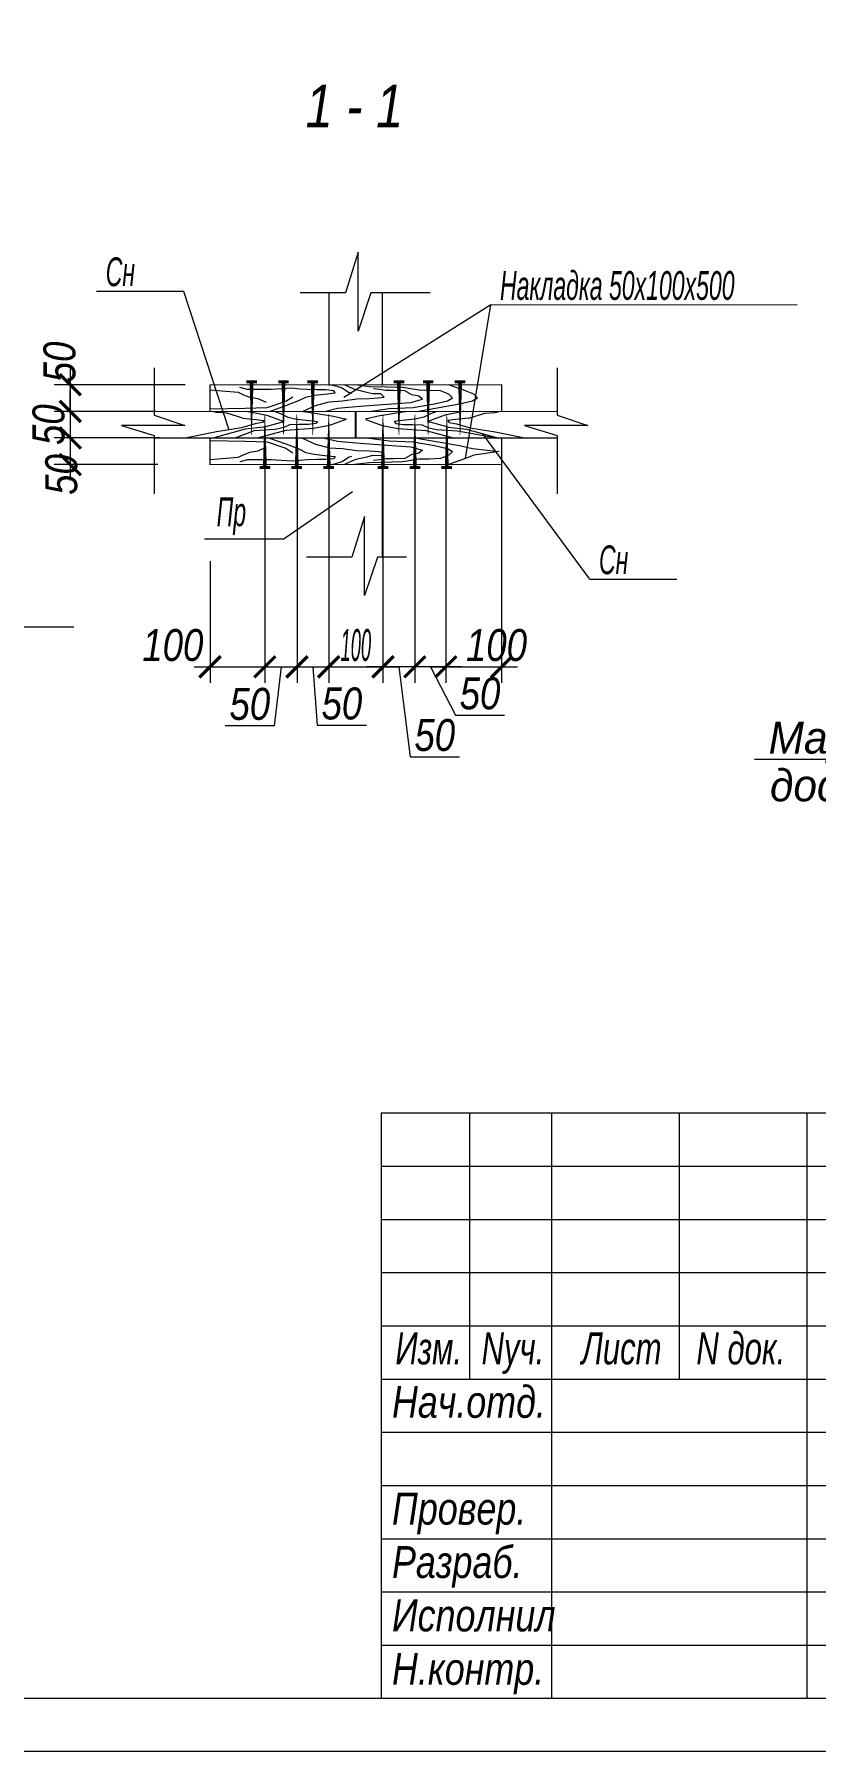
# Model space of a CAD drawing. Header units: millimetres. Extents: x 1582001 to 3303937, y 226471 to 491235.
# Drawn here: x 1601742 to 1609084, y 261555 to 277688 of the extents above; entities that cross this region are included whole.
import ezdxf

# ---------------------------------------------------------------- set-up
doc = ezdxf.new("R2010")
doc.units = ezdxf.units.MM
doc.linetypes.add('CONTI', pattern=[0])
doc.linetypes.add('gost5', pattern=[7, 5, -2, 0])
doc.layers.get('Defpoints').update_dxf_attribs({"color": 255, "lineweight": 30})
doc.layers.add('Rasmer', color=135, linetype='Continuous')
doc.layers.add('Spezifikazia', color=250, linetype='Continuous')
for name, color, linetype, lineweight in [('Размер', 84, 'Continuous', 20), ('Стропило', 30, 'Continuous', 30), ('Текст', 202, 'Continuous', 15), ('Тонкая', 6, 'Continuous', 15), ('тонко', 200, 'Continuous', 13), ('Штриховка', 252, 'Continuous', 15)]:
    doc.layers.add(name, color=color, linetype=linetype, lineweight=lineweight)
doc.styles.add('STYLE1', font='ARIALNI.TTF', dxfattribs={"height": 300})
doc.styles.add('таймс', font='ariali.ttf', dxfattribs={"width": 0.95, "height": 300})
doc.dimstyles.new('20', dxfattribs={"dimscale": 100, "dimtxt": 2.5, "dimasz": 2, "dimexe": 1.5, "dimexo": 0, "dimgap": 0.5, "dimtad": 1, "dimdec": 0, "dimlfac": 0.2, "dimzin": 0, "dimdsep": 46, "dimtxsty": 'STYLE1', "dimblk": 'ARCHTICK', "dimcen": -0.5, "dimdle": 1.5, "dimadec": 0, "dimazin": 0, "dimtm": 1e-09, "dimtfac": 1, "dimtdec": 0, "dimtix": 1, "dimtmove": 2, "dimatfit": 3, "dimldrblk": 'OPEN30', "dimfxl": 0, "dimtolj": 1, "dimtzin": 0, "dimlwd": 13, "dimlwe": 13, "dimarcsym": 0})

# ---------------------------------------------------------------- blocks, each defined once
blk = doc.blocks.new('_ArchTick')
at = {"color": 0, "linetype": 'ByBlock', "const_width": 0.15}
blk.add_lwpolyline([(-0.5, -0.5), (0.5, 0.5)], dxfattribs=at)
blk = doc.blocks.new('*D1878')
at = {"layer": 'Defpoints', "color": 0, "lineweight": -3, "transparency": 16777216}
for p in [(1603159, 274396), (1602080, 274146), (1602886, 274146)]:
    blk.add_point(p, dxfattribs=at)
at = {"layer": 'Размер', "color": 0, "lineweight": 13, "transparency": 16777216}
for p, q in [((1602080, 274546), (1602080, 273996)), ((1603159, 274396), (1601930, 274396)), ((1602886, 274146), (1601930, 274146))]:
    blk.add_line(p, q, dxfattribs=at)
at = {"layer": 'Размер', "color": 0, "lineweight": 13, "transparency": 16777216, "xscale": 200, "yscale": 200, "zscale": 200}
for p, rotation in [((1602080, 274396), 90), ((1602080, 274146), 270)]:
    blk.add_blockref('_ArchTick', p, dxfattribs=dict(at, rotation=rotation))
at = {"layer": 'Размер', "color": 0, "transparency": 16777216, "insert": (1601980, 274610), "char_height": 300, "attachment_point": 5, "rotation": 90, "style": 'STYLE1'}
blk.add_mtext('\\A1;50', dxfattribs=at)
blk = doc.blocks.new('_Open30')
at = {"color": 0, "linetype": 'ByBlock', "lineweight": -2}
for p, q in [((-1, 0.268), (0, 0)), ((0, 0), (-1, -0.268)), ((0, 0), (-1, 0))]:
    blk.add_line(p, q, dxfattribs=at)
blk = doc.blocks.new('*D1879')
at = {"layer": 'Defpoints', "color": 0, "lineweight": -3, "transparency": 16777216}
for p in [(1602810, 274146), (1602080, 273896), (1602918, 273896)]:
    blk.add_point(p, dxfattribs=at)
at = {"layer": 'Размер', "color": 0, "lineweight": 13, "transparency": 16777216}
for p, q in [((1602080, 274146), (1602080, 274346)), ((1602810, 274146), (1601930, 274146)), ((1602080, 274146), (1602080, 273896)), ((1602918, 273896), (1601930, 273896)), ((1602080, 273896), (1602080, 273696))]:
    blk.add_line(p, q, dxfattribs=at)
at = {"layer": 'Размер', "color": 0, "lineweight": 13, "transparency": 16777216, "xscale": 200, "yscale": 200, "zscale": 200}
for p, rotation in [((1602080, 274146), 270), ((1602080, 273896), 90)]:
    blk.add_blockref('_ArchTick', p, dxfattribs=dict(at, rotation=rotation))
at = {"layer": 'Размер', "color": 0, "transparency": 16777216, "insert": (1601877, 274021), "char_height": 300, "attachment_point": 5, "rotation": 90, "style": 'STYLE1'}
blk.add_mtext('\\A1;50', dxfattribs=at)
blk = doc.blocks.new('*D1880')
at = {"layer": 'Defpoints', "color": 0, "lineweight": -3, "transparency": 16777216}
for p in [(1602918, 273896), (1602080, 273646), (1602902, 273646)]:
    blk.add_point(p, dxfattribs=at)
at = {"layer": 'Размер', "color": 0, "lineweight": 13, "transparency": 16777216}
for p, q in [((1602080, 274046), (1602080, 273496)), ((1602918, 273896), (1601930, 273896)), ((1602902, 273646), (1601930, 273646))]:
    blk.add_line(p, q, dxfattribs=at)
at = {"layer": 'Размер', "color": 0, "lineweight": 13, "transparency": 16777216, "xscale": 200, "yscale": 200, "zscale": 200}
for p, rotation in [((1602080, 273896), 90), ((1602080, 273646), 270)]:
    blk.add_blockref('_ArchTick', p, dxfattribs=dict(at, rotation=rotation))
at = {"layer": 'Размер', "color": 0, "transparency": 16777216, "insert": (1601997, 273553), "char_height": 300, "attachment_point": 5, "rotation": 90, "style": 'STYLE1'}
blk.add_mtext('\\A1;50', dxfattribs=at)
blk = doc.blocks.new('*D1881')
at = {"layer": 'Defpoints', "color": 0, "lineweight": -3, "transparency": 16777216}
for p in [(1603908, 273618), (1603393, 272739), (1603908, 271746)]:
    blk.add_point(p, dxfattribs=at)
at = {"layer": 'Rasmer', "color": 0, "lineweight": 13, "transparency": 16777216}
for p, q in [((1603908, 273618), (1603908, 271596)), ((1603393, 272739), (1603393, 271596)), ((1603243, 271746), (1604058, 271746))]:
    blk.add_line(p, q, dxfattribs=at)
at = {"layer": 'Rasmer', "color": 0, "lineweight": 13, "transparency": 16777216, "xscale": 200, "yscale": 200, "zscale": 200, "rotation": 180}
blk.add_blockref('_ArchTick', (1603393, 271746), dxfattribs=at)
at = {"layer": 'Rasmer', "color": 0, "lineweight": 13, "transparency": 16777216, "xscale": 200, "yscale": 200, "zscale": 200}
blk.add_blockref('_ArchTick', (1603908, 271746), dxfattribs=at)
at = {"layer": 'Rasmer', "color": 0, "transparency": 16777216, "insert": (1603044, 271949), "char_height": 300, "attachment_point": 5, "style": 'STYLE1'}
blk.add_mtext('\\A1;100', dxfattribs=at)
blk = doc.blocks.new('*D1882')
at = {"layer": 'Defpoints', "color": 0, "lineweight": -3, "transparency": 16777216}
for p in [(1603908, 273618), (1604211, 273618), (1604211, 271746)]:
    blk.add_point(p, dxfattribs=at)
at = {"layer": 'Rasmer', "color": 0, "lineweight": 13, "transparency": 16777216}
for p, q in [((1603908, 273618), (1603908, 271596)), ((1604211, 273618), (1604211, 271596)), ((1603758, 271746), (1604361, 271746)), ((1604060, 271746), (1603997, 271193)), ((1603997, 271193), (1603536, 271193))]:
    blk.add_line(p, q, dxfattribs=at)
at = {"layer": 'Rasmer', "color": 0, "lineweight": 13, "transparency": 16777216, "xscale": 200, "yscale": 200, "zscale": 200, "rotation": 180}
blk.add_blockref('_ArchTick', (1603908, 271746), dxfattribs=at)
at = {"layer": 'Rasmer', "color": 0, "lineweight": 13, "transparency": 16777216, "xscale": 200, "yscale": 200, "zscale": 200}
blk.add_blockref('_ArchTick', (1604211, 271746), dxfattribs=at)
at = {"layer": 'Rasmer', "color": 0, "transparency": 16777216, "insert": (1603767, 271396), "char_height": 300, "attachment_point": 5, "style": 'STYLE1'}
blk.add_mtext('\\A1;50', dxfattribs=at)
blk = doc.blocks.new('*D1883')
at = {"layer": 'Defpoints', "color": 0, "lineweight": -3, "transparency": 16777216}
for p in [(1604211, 273618), (1604508, 273618), (1604508, 271746)]:
    blk.add_point(p, dxfattribs=at)
at = {"layer": 'Rasmer', "color": 0, "lineweight": 13, "transparency": 16777216}
for p, q in [((1604211, 273618), (1604211, 271596)), ((1604508, 273618), (1604508, 271596)), ((1604061, 271746), (1604658, 271746)), ((1604360, 271746), (1604401, 271197)), ((1604401, 271197), (1604863, 271197))]:
    blk.add_line(p, q, dxfattribs=at)
at = {"layer": 'Rasmer', "color": 0, "lineweight": 13, "transparency": 16777216, "xscale": 200, "yscale": 200, "zscale": 200, "rotation": 180}
blk.add_blockref('_ArchTick', (1604211, 271746), dxfattribs=at)
at = {"layer": 'Rasmer', "color": 0, "lineweight": 13, "transparency": 16777216, "xscale": 200, "yscale": 200, "zscale": 200}
blk.add_blockref('_ArchTick', (1604508, 271746), dxfattribs=at)
at = {"layer": 'Rasmer', "color": 0, "transparency": 16777216, "insert": (1604632, 271400), "char_height": 300, "attachment_point": 5, "style": 'STYLE1'}
blk.add_mtext('\\A1;50', dxfattribs=at)
blk = doc.blocks.new('*D1884')
at = {"layer": 'Defpoints', "color": 0, "lineweight": -3, "transparency": 16777216}
for p in [(1605609, 273618), (1606133, 273646), (1606133, 271746)]:
    blk.add_point(p, dxfattribs=at)
at = {"layer": 'Rasmer', "color": 0, "lineweight": 13, "transparency": 16777216}
for p, q in [((1605609, 273618), (1605609, 271596)), ((1606133, 273646), (1606133, 271596)), ((1605459, 271746), (1606283, 271746))]:
    blk.add_line(p, q, dxfattribs=at)
at = {"layer": 'Rasmer', "color": 0, "lineweight": 13, "transparency": 16777216, "xscale": 200, "yscale": 200, "zscale": 200, "rotation": 180}
blk.add_blockref('_ArchTick', (1605609, 271746), dxfattribs=at)
at = {"layer": 'Rasmer', "color": 0, "lineweight": 13, "transparency": 16777216, "xscale": 200, "yscale": 200, "zscale": 200}
blk.add_blockref('_ArchTick', (1606133, 271746), dxfattribs=at)
at = {"layer": 'Rasmer', "color": 0, "transparency": 16777216, "insert": (1606085, 271949), "char_height": 300, "attachment_point": 5, "style": 'STYLE1'}
blk.add_mtext('\\A1;100', dxfattribs=at)
blk = doc.blocks.new('*D1885')
at = {"layer": 'Defpoints', "color": 0, "lineweight": -3, "transparency": 16777216}
for p in [(1605318, 273618), (1605609, 272412), (1605318, 271746)]:
    blk.add_point(p, dxfattribs=at)
at = {"layer": 'Rasmer', "color": 0, "lineweight": 13, "transparency": 16777216}
for p, q in [((1605318, 273618), (1605318, 271596)), ((1605609, 272412), (1605609, 271596)), ((1605759, 271746), (1605168, 271746)), ((1605464, 271746), (1605699, 271292)), ((1605699, 271292), (1606161, 271292))]:
    blk.add_line(p, q, dxfattribs=at)
at = {"layer": 'Rasmer', "color": 0, "lineweight": 13, "transparency": 16777216, "xscale": 200, "yscale": 200, "zscale": 200, "rotation": 180}
blk.add_blockref('_ArchTick', (1605318, 271746), dxfattribs=at)
at = {"layer": 'Rasmer', "color": 0, "lineweight": 13, "transparency": 16777216, "xscale": 200, "yscale": 200, "zscale": 200}
blk.add_blockref('_ArchTick', (1605609, 271746), dxfattribs=at)
at = {"layer": 'Rasmer', "color": 0, "transparency": 16777216, "insert": (1605930, 271495), "char_height": 300, "attachment_point": 5, "style": 'STYLE1'}
blk.add_mtext('\\A1;50', dxfattribs=at)
blk = doc.blocks.new('*D1886')
at = {"layer": 'Defpoints', "color": 0, "lineweight": -3, "transparency": 16777216}
for p in [(1605018, 273618), (1605318, 273618), (1605018, 271746)]:
    blk.add_point(p, dxfattribs=at)
at = {"layer": 'Rasmer', "color": 0, "lineweight": 13, "transparency": 16777216}
for p, q in [((1605018, 273618), (1605018, 271596)), ((1605318, 273618), (1605318, 271596)), ((1605468, 271746), (1604868, 271746)), ((1605168, 271746), (1605275, 270900)), ((1605275, 270900), (1605736, 270900))]:
    blk.add_line(p, q, dxfattribs=at)
at = {"layer": 'Rasmer', "color": 0, "lineweight": 13, "transparency": 16777216, "xscale": 200, "yscale": 200, "zscale": 200, "rotation": 180}
blk.add_blockref('_ArchTick', (1605018, 271746), dxfattribs=at)
at = {"layer": 'Rasmer', "color": 0, "lineweight": 13, "transparency": 16777216, "xscale": 200, "yscale": 200, "zscale": 200}
blk.add_blockref('_ArchTick', (1605318, 271746), dxfattribs=at)
at = {"layer": 'Rasmer', "color": 0, "transparency": 16777216, "insert": (1605505, 271104), "char_height": 300, "attachment_point": 5, "style": 'STYLE1'}
blk.add_mtext('\\A1;50', dxfattribs=at)
blk = doc.blocks.new('*D1887')
at = {"layer": 'Defpoints', "color": 0, "lineweight": -3, "transparency": 16777216}
for p in [(1604508, 272550), (1605018, 272359), (1605018, 271746)]:
    blk.add_point(p, dxfattribs=at)
at = {"layer": 'Rasmer', "color": 0, "lineweight": 13, "transparency": 16777216}
for p, q in [((1604508, 272550), (1604508, 271596)), ((1605018, 272359), (1605018, 271596)), ((1604358, 271746), (1605168, 271746))]:
    blk.add_line(p, q, dxfattribs=at)
at = {"layer": 'Rasmer', "color": 0, "lineweight": 13, "transparency": 16777216, "xscale": 200, "yscale": 200, "zscale": 200, "rotation": 180}
blk.add_blockref('_ArchTick', (1604508, 271746), dxfattribs=at)
at = {"layer": 'Rasmer', "color": 0, "lineweight": 13, "transparency": 16777216, "xscale": 200, "yscale": 200, "zscale": 200}
blk.add_blockref('_ArchTick', (1605018, 271746), dxfattribs=at)
at = {"layer": 'Rasmer', "color": 0, "transparency": 16777216, "insert": (1604763, 271949), "char_height": 300, "attachment_point": 5, "style": 'STYLE1'}
blk.add_mtext('\\A1;{\\W0.5;100}', dxfattribs=at)

msp = doc.modelspace()

# ---------------------------------------------------------------- linework, layer by layer
at = {"layer": 'Spezifikazia', "lineweight": 18, "ltscale": 500}
for p, q in [((1605000.8, 267555.1), (1623500.8, 267555.1)), ((1605000.8, 267555.1), (1605000.8, 262055.1)), ((1605832.7, 267555.1), (1605832.7, 265055.1)), ((1606600.8, 267555.1), (1606600.8, 262055.1)), ((1607800.8, 267555.1), (1607800.8, 265055.1)), ((1609000.8, 267555.1), (1609000.8, 262055.1)), ((1605000.8, 267055.1), (1611500.8, 267055.1)), ((1605000.8, 266555.1), (1623500.8, 266555.1)), ((1605000.8, 266055.1), (1611500.8, 266055.1)), ((1605000.8, 265555.1), (1611500.8, 265555.1)), ((1605000.8, 265055.1), (1623500.8, 265055.1)), ((1605000.8, 264555.1), (1611500.8, 264555.1)), ((1605000.8, 264055.1), (1611500.8, 264055.1)), ((1605000.8, 263555.1), (1611500.8, 263555.1)), ((1605000.8, 263055.1), (1611500.8, 263055.1)), ((1605000.8, 262555.1), (1611500.8, 262555.1))]:
    msp.add_line(p, q, dxfattribs=at)
for points in [[(1582000.9, 291255.1), (1624000.8, 291255.1), (1624000.8, 261555.1), (1582000.9, 261555.1)], [(1584000.9, 262055.1), (1584000.9, 290745), (1623500.8, 290745), (1623500.8, 262055.1)]]:
    msp.add_lwpolyline(points, close=True, dxfattribs=at)
at = {"layer": 'Стропило', "lineweight": 20}
for p, q in [((1604513.1, 274389), (1604513.1, 275258.6)), ((1605013.1, 274389), (1605013.1, 275258.6)), ((1604760.6, 273895.8), (1604760.6, 274145.8)), ((1604760.6, 273895.8), (1604760.6, 274145.8)), ((1604765.6, 273895.8), (1604765.6, 274145.8)), ((1604765.6, 273895.8), (1604765.6, 274145.8)), ((1604513.1, 272776.2), (1604513.1, 273645.8)), ((1605013.1, 272776.2), (1605013.1, 273645.8))]:
    msp.add_line(p, q, dxfattribs=at)
at = {"layer": 'Стропило', "const_width": 10}
for points in [[(1606133.4, 274145.8), (1606133.4, 274395.8), (1603392.9, 274395.8), (1603392.9, 274145.8)], [(1602869.6, 274145.8), (1604760.6, 274145.8)], [(1604765.6, 274145.8), (1606653.9, 274145.8)], [(1602869.6, 273895.8), (1604760.6, 273895.8)], [(1603392.9, 273895.8), (1603392.9, 273645.8), (1606133.4, 273645.8), (1606133.4, 273895.8)], [(1604765.6, 273895.8), (1606653.9, 273895.8)]]:
    msp.add_lwpolyline(points, dxfattribs=at)
at = {"layer": 'Текст'}
for p, q in [((1602325.3, 275274.7), (1603144.3, 275274.7)), ((1603144.3, 275274.7), (1603570.6, 273973.2)), ((1606030.1, 275145.9), (1604649.8, 274277.2)), ((1605793.5, 273703.2), (1606030.1, 275145.9)), ((1606030.1, 275145.9), (1608909.2, 275150)), ((1606960.3, 272569.1), (1605954.2, 273937.9)), ((1604732.8, 273390.9), (1604089.2, 272949.4)), ((1603341.2, 272949.4), (1604089.2, 272949.4)), ((1606960.3, 272569.1), (1607779.3, 272569.1))]:
    msp.add_line(p, q, dxfattribs=at)
at = {"layer": 'Тонкая', "ltscale": 0.5}
msp.add_line((1611115.8, 270874.8), (1608510.2, 270874.8), dxfattribs=at)
at = {"layer": 'Тонкая', "ltscale": 100}
msp.add_lwpolyline([(1602113.8, 272119.6), (1598221.9, 272119.6), (1597807.8, 272981.2)], dxfattribs=at)
at = {"layer": 'тонко'}
for points in [[(1605460.5, 275258.6), (1604904.9, 275258.6), (1604784.9, 274898.6), (1604784.9, 275642.3), (1604664.9, 275258.6), (1604239.7, 275258.6)], [(1602869.6, 274555), (1602869.6, 274110.4), (1603157.6, 274014.4), (1602562.6, 274014.4), (1602869.6, 273918.4), (1602869.6, 273371.3)], [(1606653.9, 274555), (1606653.9, 274110.4), (1606941.9, 274014.4), (1606346.9, 274014.4), (1606653.9, 273918.4), (1606653.9, 273371.3)], [(1605240.1, 272776.2), (1604965.7, 272776.2), (1604845.7, 272416.2), (1604845.7, 273159.9), (1604725.7, 272776.2), (1604300.5, 272776.2)]]:
    msp.add_lwpolyline(points, dxfattribs=at)
at = {"layer": 'тонко', "linetype": 'CONTI', "ltscale": 20, "const_width": 30}
for points in [[(1603733.4, 274423.1), (1603833.4, 274423.1)], [(1604033.4, 274423.1), (1604133.4, 274423.1)], [(1604308.4, 274423.1), (1604408.4, 274423.1)], [(1605217.8, 274423.1), (1605117.8, 274423.1)], [(1605492.8, 274423.1), (1605392.8, 274423.1)], [(1605792.8, 274423.1), (1605692.8, 274423.1)], [(1603858.4, 273618.5), (1603958.4, 273618.5)], [(1604158.4, 273618.5), (1604258.4, 273618.5)], [(1604458.4, 273618.5), (1604558.4, 273618.5)], [(1605067.8, 273618.5), (1604967.8, 273618.5)], [(1605367.8, 273618.5), (1605267.8, 273618.5)], [(1605667.8, 273618.5), (1605567.8, 273618.5)]]:
    msp.add_lwpolyline(points, dxfattribs=at)
at = {"layer": 'тонко', "linetype": 'gost5', "ltscale": 20}
for points in [[(1603783.4, 274423.1, 37, 5.38, 0), (1603783.4, 273922.8, 30, 30, 0)], [(1604083.4, 274423.1, 37, 5.38, 0), (1604083.4, 273922.8, 30, 30, 0)], [(1604358.4, 274423.1, 37, 5.38, 0), (1604358.4, 273922.8, 30, 30, 0)], [(1605167.8, 274423.1, 37, 5.38, 0), (1605167.8, 273922.8, 30, 30, 0)], [(1605442.8, 274423.1, 37, 5.38, 0), (1605442.8, 273922.8, 30, 30, 0)], [(1605742.8, 274423.1, 37, 5.38, 0), (1605742.8, 273922.8, 30, 30, 0)], [(1603908.4, 273618.5, 37, 5.38, 0), (1603908.4, 274118.8, 30, 30, 0)], [(1604208.4, 273618.5, 37, 5.38, 0), (1604208.4, 274118.8, 30, 30, 0)], [(1604508.4, 273618.5, 37, 5.38, 0), (1604508.4, 274118.8, 30, 30, 0)], [(1605017.8, 273618.5, 37, 5.38, 0), (1605017.8, 274118.8, 30, 30, 0)], [(1605317.8, 273618.5, 37, 5.38, 0), (1605317.8, 274118.8, 30, 30, 0)], [(1605617.8, 273618.5, 37, 5.38, 0), (1605617.8, 274118.8, 30, 30, 0)]]:
    msp.add_lwpolyline(points, format="xyseb", dxfattribs=at)
at = {"layer": 'Штриховка'}
for p, q in [((1603392.9, 274348.3), (1603657.3, 274326.4)), ((1603657.3, 274326.4), (1603706.6, 274302.3)), ((1603746.3, 274352.2), (1603673.3, 274370.6)), ((1603706.6, 274302.3), (1603765.7, 274278.2)), ((1603863.9, 274352.2), (1603746.3, 274352.2)), ((1603765.7, 274278.2), (1603841.3, 274266.9)), ((1603841.3, 274266.9), (1603920.5, 274231.5)), ((1603968.4, 274350.1), (1603863.9, 274352.2)), ((1604164.8, 274363.5), (1603968.4, 274350.1)), ((1604105.2, 274241), (1604172, 274283.7)), ((1604238, 274355.9), (1604164.8, 274363.5)), ((1604227.8, 274248.4), (1604292.1, 274280.5)), ((1604308.1, 274351.4), (1604238, 274355.9)), ((1604292.1, 274280.5), (1604372.1, 274298)), ((1604398, 274346.8), (1604308.1, 274351.4)), ((1604372.1, 274298), (1604496.3, 274311.8)), ((1604485.7, 274346.8), (1604398, 274346.8)), ((1604555, 274339.9), (1604485.7, 274346.8)), ((1604496.3, 274311.8), (1604570.3, 274320.1)), ((1604532.6, 274395.8), (1604585, 274382.5)), ((1604570.3, 274320.1), (1604555, 274339.9)), ((1604585, 274382.5), (1604634.5, 274367.3)), ((1604634.5, 274367.3), (1604693.5, 274327.3)), ((1604636.3, 274244.5), (1604773.4, 274262.6)), ((1604703.9, 274372), (1604658.2, 274395.8)), ((1604693.5, 274327.3), (1604724.9, 274317.8)), ((1604754.4, 274352), (1604703.9, 274372)), ((1604890.8, 274377.7), (1604751.3, 274395.8)), ((1604792.4, 274342.5), (1604754.4, 274352)), ((1604773.4, 274262.6), (1604887.6, 274266.4)), ((1604865.7, 274324.4), (1604792.4, 274342.5)), ((1604919, 274311.1), (1604865.7, 274324.4)), ((1604887.6, 274266.4), (1604974.2, 274273.1)), ((1605205.7, 274371.1), (1604890.8, 274377.7)), ((1604999, 274312.1), (1604919, 274311.1)), ((1604987.3, 274351.5), (1604927.8, 274357.2)), ((1604974.2, 274273.1), (1605028.5, 274280.7)), ((1605041.1, 274343), (1604987.3, 274351.5)), ((1605028.5, 274280.7), (1604999, 274312.1)), ((1605117.4, 274342.9), (1605041.1, 274343)), ((1605223.1, 274338.2), (1605117.4, 274342.9)), ((1605353.9, 274344.9), (1605205.7, 274371.1)), ((1605290.3, 274301.2), (1605223.1, 274338.2)), ((1605279, 274228.5), (1605390.4, 274261.6)), ((1605355.5, 274288), (1605290.3, 274301.2)), ((1605454.9, 274343.6), (1605353.9, 274344.9)), ((1605390.4, 274261.6), (1605355.5, 274288)), ((1605558.6, 274338.3), (1605454.9, 274343.6)), ((1605636, 274306.9), (1605558.6, 274338.3)), ((1605622.9, 274243.9), (1605672.7, 274272.1)), ((1605793.5, 274338.3), (1605635.1, 274395.8)), ((1605672.7, 274272.1), (1605636, 274306.9)), ((1605870.9, 274306.9), (1605793.5, 274338.3)), ((1605857.8, 274243.9), (1605907.6, 274272.1)), ((1605907.6, 274272.1), (1605870.9, 274306.9)), ((1603392.9, 274169.9), (1603724.1, 274176.5)), ((1603454.2, 274135.6), (1603419.5, 274144.7)), ((1603552.5, 274128.4), (1603454.2, 274135.6)), ((1603702, 274083.3), (1603552.5, 274128.4)), ((1603724.1, 274176.5), (1603930, 274181.9)), ((1603747, 274145.8), (1603755.2, 274144.2)), ((1603755.2, 274144.2), (1603927.3, 274110)), ((1603927.3, 274110), (1604085.4, 274049.5)), ((1603930, 274181.9), (1604105.2, 274241)), ((1603952.7, 274145.8), (1604106.7, 274200.4)), ((1604001.6, 274145.8), (1604060.3, 274122.5)), ((1604060.3, 274122.5), (1604124.5, 274090.4)), ((1604106.7, 274200.4), (1604227.8, 274248.4)), ((1604260.7, 274145.8), (1604322.8, 274139.3)), ((1604262.3, 274145.8), (1604385.1, 274202.7)), ((1604322.8, 274139.3), (1604552.2, 274100.6)), ((1604385.1, 274202.7), (1604513.6, 274236.9)), ((1604469.8, 274145.8), (1604589.8, 274175.2)), ((1604513.6, 274236.9), (1604636.3, 274244.5)), ((1604552.2, 274100.6), (1604644, 274080.4)), ((1604589.8, 274175.2), (1604765.8, 274191.3)), ((1604765.8, 274191.3), (1604847, 274196.9)), ((1604847, 274196.9), (1605013.1, 274209.2)), ((1604974, 274100.6), (1604882.2, 274080.4)), ((1604888.2, 274145.8), (1605077.1, 274171.8)), ((1605203.5, 274139.3), (1604974, 274100.6)), ((1605013.1, 274209.2), (1605279, 274228.5)), ((1605077.1, 274171.8), (1605301.5, 274181)), ((1605265.5, 274145.8), (1605203.5, 274139.3)), ((1605301.5, 274181), (1605502.2, 274216.4)), ((1605336.8, 274145.8), (1605737.1, 274216.4)), ((1605466, 274122.5), (1605401.7, 274090.4)), ((1605599, 274110), (1605440.8, 274049.5)), ((1605524.7, 274145.8), (1605466, 274122.5)), ((1605502.2, 274216.4), (1605622.9, 274243.9)), ((1605771.1, 274144.2), (1605599, 274110)), ((1605737.1, 274216.4), (1605857.8, 274243.9)), ((1605779.3, 274145.8), (1605771.1, 274144.2)), ((1605824.3, 274083.3), (1605973.7, 274128.4)), ((1605973.7, 274128.4), (1606072, 274135.6)), ((1606072, 274135.6), (1606106.7, 274144.7)), ((1603453.5, 273954), (1603159.8, 273895.8)), ((1603724.6, 273980.1), (1603419.5, 273895.8)), ((1603687.7, 273992.5), (1603453.5, 273954)), ((1603809.1, 273964.6), (1603627, 273895.8)), ((1603816, 274029.9), (1603687.7, 273992.5)), ((1603702, 274083.3), (1603826.2, 274069.6)), ((1603895.2, 273998.4), (1603724.6, 273980.1)), ((1604005.6, 273974.9), (1603809.1, 273964.6)), ((1603884.9, 274041.4), (1603816, 274029.9)), ((1603826.2, 274069.6), (1603900.1, 274061.2)), ((1604106.1, 273965.5), (1603835.4, 273895.8)), ((1603900.1, 274061.2), (1603884.9, 274041.4)), ((1603895.2, 273998.4), (1604085.4, 274049.5)), ((1604085.1, 273995), (1604005.6, 273974.9)), ((1604140.5, 274019.5), (1604085.1, 273995)), ((1604366.8, 273983.6), (1604106.1, 273965.5)), ((1604124.5, 274090.4), (1604204.6, 274072.9)), ((1604230.5, 274024.1), (1604140.5, 274019.5)), ((1604204.6, 274072.9), (1604328.8, 274059.1)), ((1604318.1, 274024.1), (1604230.5, 274024.1)), ((1604387.5, 274031), (1604318.1, 274024.1)), ((1604328.8, 274059.1), (1604402.7, 274050.8)), ((1604516.8, 274012.3), (1604366.8, 273983.6)), ((1604402.7, 274050.8), (1604387.5, 274031)), ((1604645.2, 274059.3), (1604516.8, 274012.3)), ((1604644, 274080.4), (1604667.7, 274075)), ((1604668.6, 274068.2), (1604645.2, 274059.3)), ((1604667.7, 274075), (1604668.6, 274068.2)), ((1604858.6, 274075), (1604857.6, 274068.2)), ((1604857.6, 274068.2), (1604881, 274059.3)), ((1604882.2, 274080.4), (1604858.6, 274075)), ((1604881, 274059.3), (1605009.4, 274012.3)), ((1605009.4, 274012.3), (1605159.4, 273983.6)), ((1605197.5, 274059.1), (1605123.5, 274050.8)), ((1605123.5, 274050.8), (1605138.8, 274031)), ((1605138.8, 274031), (1605208.1, 274024.1)), ((1605159.4, 273983.6), (1605420.2, 273965.5)), ((1605321.7, 274072.9), (1605197.5, 274059.1)), ((1605208.1, 274024.1), (1605295.8, 274024.1)), ((1605295.8, 274024.1), (1605385.7, 274019.5)), ((1605401.7, 274090.4), (1605321.7, 274072.9)), ((1605385.7, 274019.5), (1605441.1, 273995)), ((1605420.2, 273965.5), (1605690.8, 273895.8)), ((1605631.1, 273998.4), (1605440.8, 274049.5)), ((1605441.1, 273995), (1605520.7, 273974.9)), ((1605520.7, 273974.9), (1605717.1, 273964.6)), ((1605700.1, 274069.6), (1605626.1, 274061.2)), ((1605626.1, 274061.2), (1605641.4, 274041.4)), ((1605631.1, 273998.4), (1605801.6, 273980.1)), ((1605641.4, 274041.4), (1605710.2, 274029.9)), ((1605824.3, 274083.3), (1605700.1, 274069.6)), ((1605710.2, 274029.9), (1605838.5, 273992.5)), ((1605717.1, 273964.6), (1606102.7, 273895.8)), ((1605801.6, 273980.1), (1606106.7, 273895.8)), ((1605838.5, 273992.5), (1606072.7, 273954)), ((1606072.7, 273954), (1606366.4, 273895.8)), ((1603392.9, 273871.7), (1603724.1, 273865.1)), ((1603724.1, 273865.1), (1603930, 273859.6)), ((1603765.7, 273763.3), (1603841.3, 273774.7)), ((1603841.3, 273774.7), (1603920.5, 273810)), ((1603930, 273859.6), (1604105.2, 273800.5)), ((1603952.7, 273895.8), (1604106.7, 273841.2)), ((1604105.2, 273800.5), (1604172, 273757.8)), ((1604106.7, 273841.2), (1604227.8, 273793.2)), ((1604227.8, 273793.2), (1604292.1, 273761)), ((1604262.3, 273895.8), (1604385.1, 273838.9)), ((1604385.1, 273838.9), (1604513.6, 273804.6)), ((1604469.8, 273895.8), (1604589.8, 273866.3)), ((1604513.6, 273804.6), (1604636.3, 273797)), ((1604589.8, 273866.3), (1604765.8, 273850.3)), ((1604636.3, 273797), (1604773.4, 273778.9)), ((1604765.8, 273850.3), (1604847, 273844.6)), ((1604773.4, 273778.9), (1604887.6, 273775.1)), ((1604847, 273844.6), (1605013.1, 273832.4)), ((1604887.6, 273775.1), (1604974.2, 273768.5)), ((1604888.2, 273895.8), (1605077.1, 273869.8)), ((1605013.1, 273832.4), (1605279, 273813)), ((1605077.1, 273869.8), (1605301.5, 273860.6)), ((1605279, 273813), (1605390.4, 273780)), ((1605301.5, 273860.6), (1605502.2, 273825.2)), ((1605336.8, 273895.8), (1605737.1, 273825.2)), ((1605390.4, 273780), (1605355.5, 273753.6)), ((1605502.2, 273825.2), (1605622.9, 273797.6)), ((1605622.9, 273797.6), (1605672.7, 273769.5)), ((1605737.1, 273825.2), (1605857.8, 273797.6)), ((1605857.8, 273797.6), (1606111.1, 273769.5)), ((1603392.9, 273693.3), (1603657.3, 273715.1)), ((1603657.3, 273715.1), (1603706.6, 273739.2)), ((1603746.3, 273689.4), (1603673.3, 273670.9)), ((1603706.6, 273739.2), (1603765.7, 273763.3)), ((1603863.9, 273689.4), (1603746.3, 273689.4)), ((1603968.4, 273691.4), (1603863.9, 273689.4)), ((1604164.8, 273678), (1603968.4, 273691.4)), ((1604238, 273685.6), (1604164.8, 273678)), ((1604308.1, 273690.2), (1604238, 273685.6)), ((1604292.1, 273761), (1604372.1, 273743.5)), ((1604398, 273694.8), (1604308.1, 273690.2)), ((1604372.1, 273743.5), (1604496.3, 273729.8)), ((1604485.7, 273694.8), (1604398, 273694.8)), ((1604555, 273701.6), (1604485.7, 273694.8)), ((1604496.3, 273729.8), (1604570.3, 273721.4)), ((1604532.6, 273645.8), (1604585, 273659.1)), ((1604570.3, 273721.4), (1604555, 273701.6)), ((1604585, 273659.1), (1604634.5, 273674.3)), ((1604634.5, 273674.3), (1604693.5, 273714.3)), ((1604703.9, 273669.5), (1604658.2, 273645.8)), ((1604693.5, 273714.3), (1604724.9, 273723.8)), ((1604754.4, 273689.5), (1604703.9, 273669.5)), ((1604890.8, 273663.9), (1604751.3, 273645.8)), ((1604792.4, 273699), (1604754.4, 273689.5)), ((1604865.7, 273717.1), (1604792.4, 273699)), ((1604919, 273730.4), (1604865.7, 273717.1)), ((1605205.7, 273670.4), (1604890.8, 273663.9)), ((1604999, 273729.5), (1604919, 273730.4)), ((1604987.3, 273690.1), (1604927.8, 273684.4)), ((1604974.2, 273768.5), (1605028.5, 273760.9)), ((1605041.1, 273698.6), (1604987.3, 273690.1)), ((1605028.5, 273760.9), (1604999, 273729.5)), ((1605117.4, 273698.7), (1605041.1, 273698.6)), ((1605223.1, 273703.4), (1605117.4, 273698.7)), ((1605353.9, 273696.7), (1605205.7, 273670.4)), ((1605290.3, 273740.4), (1605223.1, 273703.4)), ((1605355.5, 273753.6), (1605290.3, 273740.4)), ((1605454.9, 273698), (1605353.9, 273696.7)), ((1605558.6, 273703.2), (1605454.9, 273698)), ((1605636, 273734.7), (1605558.6, 273703.2)), ((1605793.5, 273703.2), (1605635.1, 273645.8)), ((1605672.7, 273769.5), (1605636, 273734.7)), ((1605870.9, 273734.7), (1605793.5, 273703.2)), ((1606111.1, 273769.5), (1605870.9, 273734.7))]:
    msp.add_line(p, q, dxfattribs=at)

# ---------------------------------------------------------------- texts
at = {"layer": 'Spezifikazia', "lineweight": 18, "ltscale": 500, "style": 'STYLE1'}
for s, width, p in [('Изм.', 0.85, (1605135, 265193.2)), ('Nуч.', 0.85, (1605944.5, 265193.2)), ('Лист', 0.85, (1606884, 265193.2)), ('N док.', 0.85, (1607963.2, 265193.2)), ('Нач.отд.', 0.98, (1605103.1, 264691.5)), ('Провер.', 0.98, (1605103.1, 263688.2)), ('Разраб.', 0.98, (1605103.1, 263186.5)), ('Исполнил', 0.98, (1605103.1, 262684.9)), ('Н.контр.', 0.98, (1605103.1, 262183.2))]:
    msp.add_text(s, height=300, dxfattribs=dict(at, width=width)).set_placement(p)
at = {"layer": 'Текст', "style": 'STYLE1', "width": 0.7}
for s, p in [('Сн', (1602413, 275322.4)), ('Накладка 50х100х500', (1606117.9, 275193.6)), ('Пр', (1603455.6, 273067.5)), ('Сн', (1607048, 272616.9))]:
    msp.add_text(s, height=270, dxfattribs=at).set_placement(p)
at = {"layer": 'Текст', "color": 0, "linetype": 'Continuous', "style": 'таймс', "width": 0.95}
for s, p in [('Мауэрлат', (1608642, 270931.2)), ('доска 50x100', (1608654.7, 270483))]:
    msp.add_text(s, height=300, dxfattribs=at).set_placement(p)
at = {"layer": 'Текст', "insert": (1604749.4, 277014.1), "char_height": 400, "width": 2000, "attachment_point": 5, "style": 'STYLE1'}
msp.add_mtext('{\\W1;1 - 1}', dxfattribs=at)

# ---------------------------------------------------------------- dimensions: what is measured, and where the dimension line sits
at = {"layer": 'Rasmer'}
for base, p1, p2, text, picture, middle in [((1603908.4, 271746.1), (1603392.9, 272739.1), (1603908.4, 273618.5), '100', '*D1881', (1603043.6, 271746.1)), ((1604210.8, 271746.1), (1603908.4, 273618.5), (1604210.8, 273618.5), '50', '*D1882', (1603947.3, 271192.8)), ((1604508.4, 271746.1), (1604210.8, 273618.5), (1604508.4, 273618.5), '50', '*D1883', (1604451.4, 271197.2)), ((1605017.8, 271746.1), (1605317.8, 273618.5), (1605017.8, 273618.5), '50', '*D1886', (1605324.6, 270900.4)), ((1605317.8, 271746.1), (1605609.3, 272411.8), (1605317.8, 273618.5), '50', '*D1885', (1605749.1, 271292)), ((1606133.4, 271746.1), (1605609.3, 273618.5), (1606133.4, 273645.8), '100', '*D1884', (1606084.7, 271746.1))]:
    dim = msp.add_linear_dim(base=base, p1=p1, p2=p2, text=text, dimstyle='20', override={"dimlfac": 0.2, "dimtxsty": 'STYLE1', "dimblk1": 'ArchTick', "dimblk2": 'ArchTick', "dimsah": 1, "dimtmove": 1, "dimtolj": 1}, dxfattribs=at)
    dim.commit()
    dim.dimension.update_dxf_attribs({"geometry": picture, "text_midpoint": middle, "dimtype": 160})
dim = msp.add_linear_dim(base=(1605017.8, 271746.1), p1=(1604508.4, 272550.3), p2=(1605017.8, 272359), text='{\\W0.5;100}', dimstyle='20', override={"dimlfac": 0.2, "dimtxsty": 'STYLE1', "dimblk1": 'ArchTick', "dimblk2": 'ArchTick', "dimsah": 1, "dimtmove": 1, "dimtolj": 1}, dxfattribs=at)
dim.commit()
dim.dimension.update_dxf_attribs({"geometry": '*D1887', "text_midpoint": (1604763.1, 271949.3)})
at = {"layer": 'Размер'}
for base, p1, p2, override, picture, middle in [((1602080.3, 274145.8), (1603158.9, 274395.8), (1602886.2, 274145.8), {"dimtxsty": 'STYLE1'}, '*D1878', (1601979.8, 274609.5)), ((1602080.3, 273645.8), (1602917.7, 273895.8), (1602902.3, 273645.8), {"dimlfac": 0.2, "dimtxsty": 'STYLE1', "dimblk1": 'ArchTick', "dimblk2": 'ArchTick', "dimsah": 1, "dimtolj": 1}, '*D1880', (1601996.7, 273552.7))]:
    dim = msp.add_linear_dim(base=base, p1=p1, p2=p2, angle=90, dimstyle='20', override=override, dxfattribs=at)
    dim.commit()
    dim.dimension.update_dxf_attribs({"geometry": picture, "text_midpoint": middle, "dimtype": 160})
dim = msp.add_linear_dim(base=(1602080.3, 273895.8), p1=(1602810.2, 274145.8), p2=(1602917.7, 273895.8), angle=90, dimstyle='20', override={"dimlfac": 0.2, "dimtxsty": 'STYLE1', "dimblk1": 'ArchTick', "dimblk2": 'ArchTick', "dimsah": 1, "dimtolj": 1}, dxfattribs=at)
dim.commit()
dim.dimension.update_dxf_attribs({"geometry": '*D1879', "text_midpoint": (1601877.1, 274020.8)})

doc.saveas('drawing.dxf')
